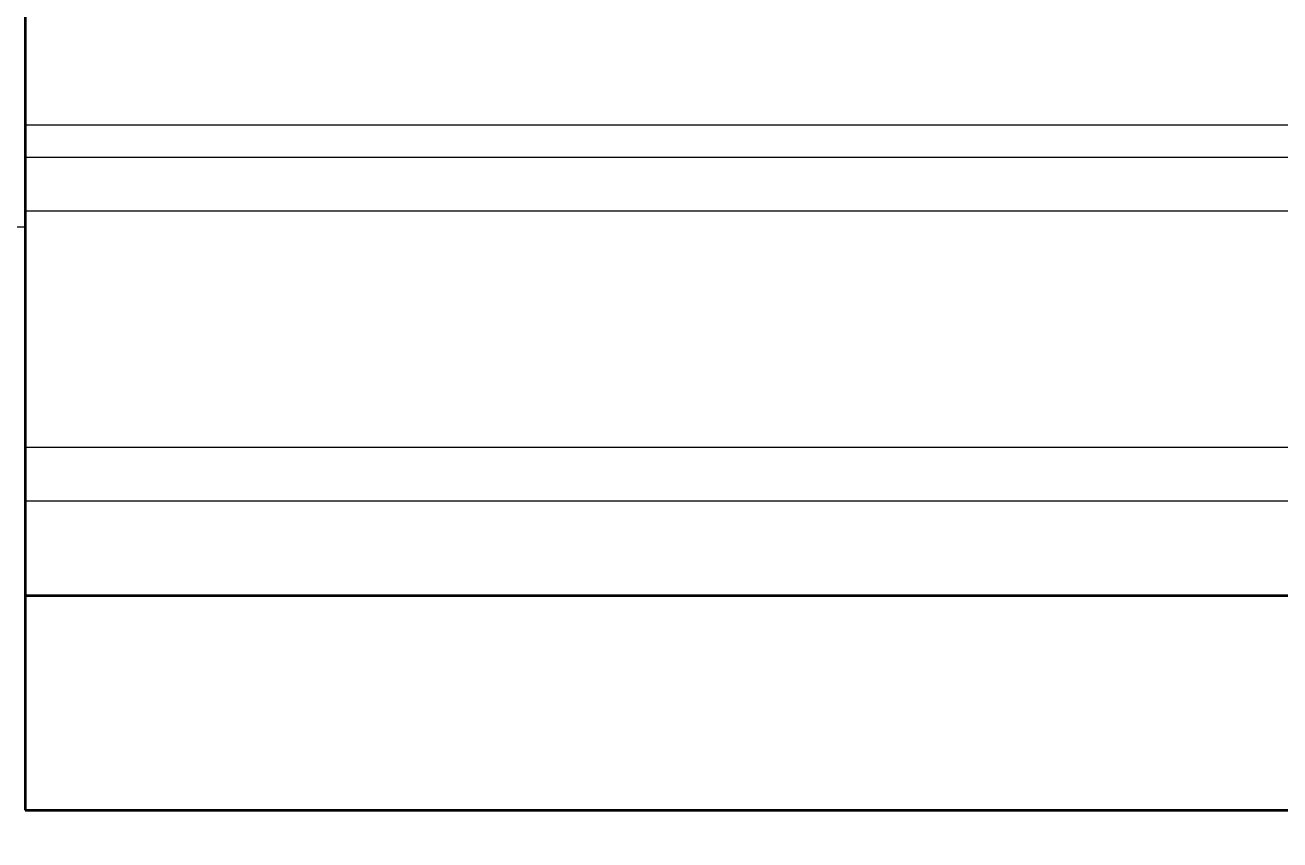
# Model space of a CAD drawing. Header units: millimetres. Extents: x -17820 to 17820, y -12600 to 12600.
# Drawn here: x -13088.1 to -12854.6, y 5507.4 to 5659 of the extents above; entities that cross this region are included whole.
import ezdxf

# ---------------------------------------------------------------- set-up
doc = ezdxf.new("R2010")
doc.units = ezdxf.units.MM
doc.linetypes.add('虚线', pattern=[2, 1, -1])
doc.layers.get('0').update_dxf_attribs({"lineweight": 35})
for name, color, linetype, lineweight in [('EB0_1_1_1_1_1_1_1_1_1_1_1_1_1_1_1_1_1_1_1_1_1_1_1_1_1_1_1_1_1_1_1_1', 7, 'Continuous', 35), ('尺寸线层', 3, 'Continuous', 18), ('虚线层', 6, '虚线', 18)]:
    doc.layers.add(name, color=color, linetype=linetype, lineweight=lineweight)
doc.styles.add('机械', font='isocp', dxfattribs={"width": 0.667, "bigfont": 'gbcbig.shx'})
doc.dimstyles.new('标准', dxfattribs={"dimscale": 60, "dimtxt": 4, "dimasz": 3, "dimexe": 1, "dimexo": 0, "dimgap": 0.76128, "dimtad": 1, "dimdec": 1, "dimdsep": 46, "dimtxsty": '机械', "dimblk": '_CAXARROW', "dimcen": 0, "dimdle": 4, "dimclrt": 2, "dimaunit": 1, "dimazin": 2, "dimtfac": 0.707107, "dimtdec": 3, "dimtmove": 0, "dimatfit": 3, "dimfxl": 0, "dimfrac": 2, "dimtolj": 1, "dimlwd": 18, "dimarcsym": 0})

# ---------------------------------------------------------------- blocks, each defined once
blk = doc.blocks.new('*X187')
at = {"layer": '尺寸线层', "linetype": 'Continuous', "lineweight": 18}
for points in [[(-13088.07, 9940.27), (-12908.07, 9962.77), (-12908.07, 9917.77)], [(561.93, 9940.27), (381.93, 9962.77), (381.93, 9917.77)]]:
    blk.add_hatch(color=0, dxfattribs=at).paths.add_polyline_path(points, flags=0)
at = {"layer": '尺寸线层', "color": 0, "linetype": 'Continuous'}
for p, q in [((-13088.07, 6052.92), (-13088.07, 10000.27)), ((561.93, 5097.92), (561.93, 10000.27))]:
    blk.add_line(p, q, dxfattribs=at)
at = {"layer": '尺寸线层', "color": 0, "linetype": 'Continuous', "lineweight": 18}
blk.add_line((-13088.07, 9940.27), (561.93, 9940.27), dxfattribs=at)
at = {"layer": '尺寸线层', "color": 2, "insert": (-6263.07, 10105.95), "char_height": 240, "width": 1088.544, "attachment_point": 5, "line_spacing_factor": 0.939812, "style": '机械'}
blk.add_mtext('\\T1.1;13650', dxfattribs=at)
blk = doc.blocks.new('_CAXARROW')
blk.add_hatch(color=2).paths.add_polyline_path([(0, 0), (-1, 0.125), (-1, -0.125)], flags=0)
blk = doc.blocks.new('BLOCK21_1')
at = {"layer": '尺寸线层'}
for p, q in [((-11460.16, -291.25), (-11460.16, -297.25)), ((539.84, -291.25), (-11460.16, -291.25)), ((-11460.16, -297.25), (-11460.16, -307.25)), ((539.84, -297.25), (-11460.16, -297.25)), ((-11460.16, -307.25), (-11460.16, -351.25)), ((539.84, -307.25), (-11460.16, -307.25)), ((-11460.16, -310.25), (-11476.66, -310.25)), ((-11460.16, -351.25), (-11460.16, -361.25)), ((539.84, -351.25), (-11460.16, -351.25)), ((539.84, -361.25), (-11460.16, -361.25))]:
    blk.add_line(p, q, dxfattribs=at)

msp = doc.modelspace()

# ---------------------------------------------------------------- linework, layer by layer
at = {"layer": 'EB0_1_1_1_1_1_1_1_1_1_1_1_1_1_1_1_1_1_1_1_1_1_1_1_1_1_1_1_1_1_1_1_1', "linetype": 'Continuous', "lineweight": 35}
for p, q in [((-13088.07, 6052.92), (-13088.07, 5512.92)), ((-13088.07, 5552.92), (-2656.27, 5552.92)), ((-13088.07, 5512.92), (-12738.07, 5512.92))]:
    msp.add_line(p, q, dxfattribs=at)

# ---------------------------------------------------------------- block references
at = {"layer": '虚线层'}
msp.add_blockref('BLOCK21_1', (-1627.92, 5931.67), dxfattribs=at)

# ---------------------------------------------------------------- dimensions: what is measured, and where the dimension line sits
at = {"layer": '尺寸线层'}
dim = msp.add_linear_dim(base=(561.93, 9940.27), p1=(-13088.07, 6052.92), p2=(561.93, 5097.92), dimstyle='标准', override={"dimsah": 1, "dimtfill": 1, "dimtzin": 8}, dxfattribs=at)
dim.commit()
dim.dimension.update_dxf_attribs({"geometry": '*X187', "text_midpoint": (-6263.07, 9940.27)})

doc.saveas('drawing.dxf')
